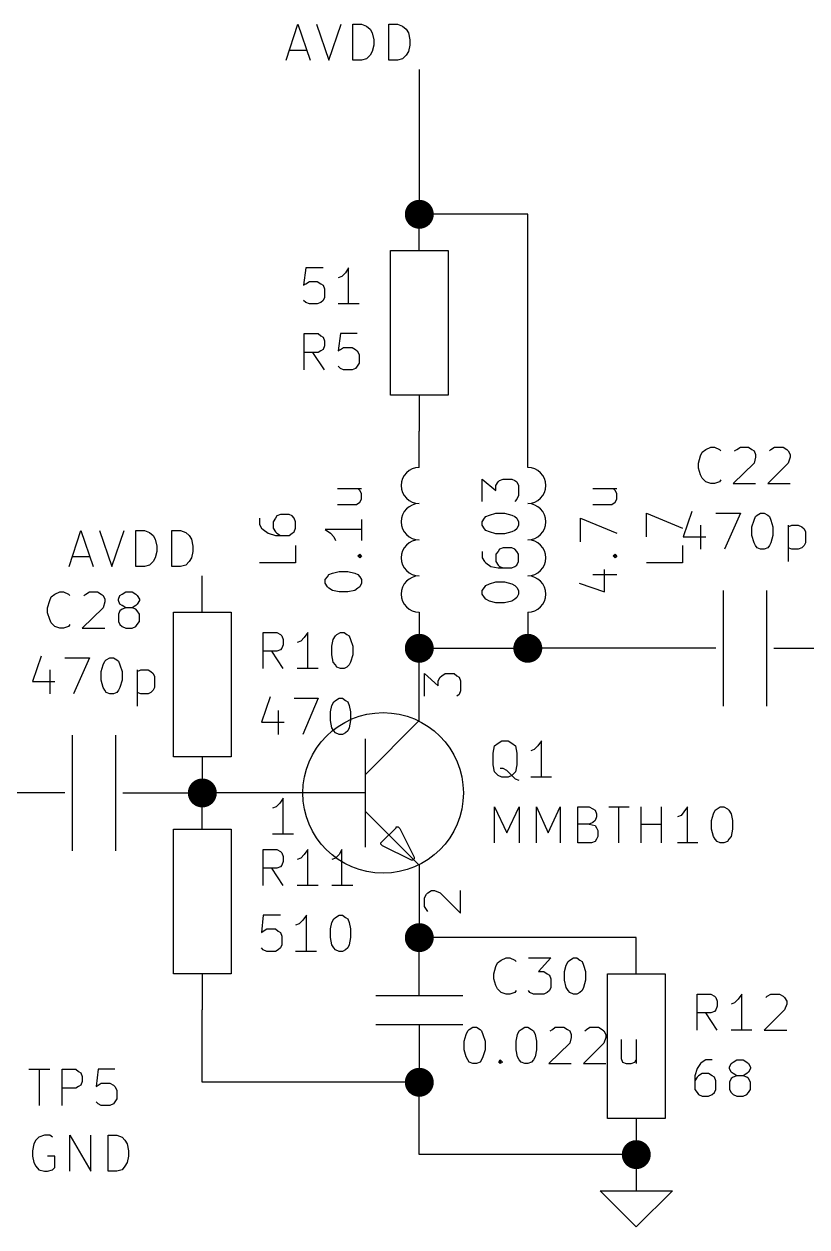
# Model space of a CAD drawing. Extents: x -2.2 to 11.3, y -7.9 to -0.4.
# Drawn here: x 1.754 to 2.836, y -3.4 to -1.737 of the extents above; entities that cross this region are included whole.
import ezdxf

# ---------------------------------------------------------------- set-up
doc = ezdxf.new("R2010")
doc.units = 0
doc.header["$MEASUREMENT"] = 0
for name, color, linetype in [('BLACK', 7, 'CONTINUOUS'), ('BLUE3', 171, 'CONTINUOUS'), ('CYAN2', 4, 'CONTINUOUS'), ('GREEN2', 3, 'CONTINUOUS'), ('RED2', 1, 'CONTINUOUS')]:
    doc.layers.add(name, color=color, linetype=linetype)

msp = doc.modelspace()

# ---------------------------------------------------------------- linework, layer by layer
at = {"layer": 'BLACK', "linetype": 'CONTINUOUS'}
for p, q in [((2.116, -1.787), (2.132, -1.737)), ((2.132, -1.737), (2.149, -1.787)), ((2.158, -1.737), (2.175, -1.787)), ((2.175, -1.787), (2.192, -1.737)), ((2.208, -1.787), (2.208, -1.737)), ((2.208, -1.737), (2.22, -1.737)), ((2.22, -1.737), (2.227, -1.74)), ((2.227, -1.74), (2.232, -1.744)), ((2.232, -1.744), (2.235, -1.749)), ((2.258, -1.787), (2.258, -1.737)), ((2.258, -1.737), (2.27, -1.737)), ((2.27, -1.737), (2.277, -1.74)), ((2.277, -1.74), (2.282, -1.744)), ((2.282, -1.744), (2.285, -1.749)), ((2.235, -1.749), (2.237, -1.759)), ((2.237, -1.759), (2.237, -1.766)), ((2.285, -1.749), (2.287, -1.759)), ((2.287, -1.759), (2.287, -1.766)), ((2.12, -1.773), (2.144, -1.773)), ((2.235, -1.775), (2.232, -1.78)), ((2.237, -1.766), (2.235, -1.775)), ((2.285, -1.775), (2.282, -1.78)), ((2.287, -1.766), (2.285, -1.775)), ((2.22, -1.787), (2.208, -1.787)), ((2.227, -1.785), (2.22, -1.787)), ((2.232, -1.78), (2.227, -1.785)), ((2.27, -1.787), (2.258, -1.787)), ((2.277, -1.785), (2.27, -1.787)), ((2.282, -1.78), (2.277, -1.785)), ((1.816, -2.487), (1.832, -2.437)), ((1.832, -2.437), (1.849, -2.487)), ((1.858, -2.437), (1.875, -2.487)), ((1.875, -2.487), (1.892, -2.437)), ((1.908, -2.487), (1.908, -2.437)), ((1.908, -2.437), (1.92, -2.437)), ((1.92, -2.437), (1.927, -2.44)), ((1.927, -2.44), (1.932, -2.444)), ((1.932, -2.444), (1.935, -2.449)), ((1.958, -2.487), (1.958, -2.437)), ((1.958, -2.437), (1.97, -2.437)), ((1.97, -2.437), (1.977, -2.44)), ((1.977, -2.44), (1.982, -2.444)), ((1.982, -2.444), (1.985, -2.449)), ((1.935, -2.449), (1.937, -2.459)), ((1.937, -2.459), (1.937, -2.466)), ((1.985, -2.449), (1.987, -2.459)), ((1.987, -2.459), (1.987, -2.466)), ((1.82, -2.473), (1.844, -2.473)), ((1.935, -2.475), (1.932, -2.48)), ((1.937, -2.466), (1.935, -2.475)), ((1.985, -2.475), (1.982, -2.48)), ((1.987, -2.466), (1.985, -2.475)), ((1.92, -2.487), (1.908, -2.487)), ((1.927, -2.485), (1.92, -2.487)), ((1.932, -2.48), (1.927, -2.485)), ((1.97, -2.487), (1.958, -2.487)), ((1.977, -2.485), (1.97, -2.487)), ((1.982, -2.48), (1.977, -2.485))]:
    msp.add_line(p, q, dxfattribs=at)
at = {"layer": 'BLUE3', "linetype": 'CONTINUOUS'}
for p, q in [((2.387, -2.397), (2.387, -2.366)), ((2.387, -2.366), (2.406, -2.382)), ((2.406, -2.375), (2.409, -2.37)), ((2.406, -2.382), (2.406, -2.375)), ((2.409, -2.37), (2.411, -2.368)), ((2.411, -2.368), (2.416, -2.366)), ((2.416, -2.366), (2.428, -2.366)), ((2.428, -2.366), (2.432, -2.368)), ((2.432, -2.368), (2.435, -2.37)), ((2.435, -2.37), (2.437, -2.375)), ((2.437, -2.375), (2.437, -2.389)), ((2.435, -2.394), (2.432, -2.397)), ((2.437, -2.389), (2.435, -2.394)), ((2.387, -2.425), (2.39, -2.42)), ((2.387, -2.43), (2.387, -2.425)), ((2.39, -2.42), (2.392, -2.418)), ((2.392, -2.418), (2.397, -2.416)), ((2.397, -2.416), (2.406, -2.413)), ((2.406, -2.413), (2.418, -2.413)), ((2.418, -2.413), (2.428, -2.416)), ((2.428, -2.416), (2.432, -2.418)), ((2.432, -2.418), (2.435, -2.42)), ((2.435, -2.42), (2.437, -2.425)), ((2.437, -2.425), (2.437, -2.43)), ((2.39, -2.435), (2.387, -2.43)), ((2.392, -2.437), (2.39, -2.435)), ((2.397, -2.439), (2.392, -2.437)), ((2.406, -2.442), (2.397, -2.439)), ((2.418, -2.442), (2.406, -2.442)), ((2.428, -2.439), (2.418, -2.442)), ((2.432, -2.437), (2.428, -2.439)), ((2.435, -2.435), (2.432, -2.437)), ((2.437, -2.43), (2.435, -2.435)), ((2.416, -2.461), (2.411, -2.463)), ((2.428, -2.461), (2.416, -2.461)), ((2.432, -2.463), (2.428, -2.461)), ((2.387, -2.466), (2.387, -2.475)), ((2.387, -2.475), (2.39, -2.48)), ((2.409, -2.466), (2.406, -2.47)), ((2.406, -2.47), (2.406, -2.48)), ((2.411, -2.463), (2.409, -2.466)), ((2.435, -2.466), (2.432, -2.463)), ((2.437, -2.47), (2.435, -2.466)), ((2.437, -2.48), (2.437, -2.47)), ((2.39, -2.48), (2.392, -2.482)), ((2.392, -2.482), (2.399, -2.487)), ((2.399, -2.487), (2.409, -2.489)), ((2.406, -2.48), (2.409, -2.485)), ((2.409, -2.485), (2.411, -2.487)), ((2.409, -2.489), (2.428, -2.489)), ((2.411, -2.487), (2.416, -2.489)), ((2.428, -2.489), (2.432, -2.487)), ((2.432, -2.487), (2.435, -2.485)), ((2.435, -2.485), (2.437, -2.48)), ((2.392, -2.513), (2.397, -2.511)), ((2.397, -2.511), (2.406, -2.508)), ((2.406, -2.508), (2.418, -2.508)), ((2.418, -2.508), (2.428, -2.511)), ((2.428, -2.511), (2.432, -2.513)), ((2.387, -2.52), (2.39, -2.516)), ((2.387, -2.525), (2.387, -2.52)), ((2.39, -2.53), (2.387, -2.525)), ((2.39, -2.516), (2.392, -2.513)), ((2.432, -2.513), (2.435, -2.516)), ((2.435, -2.516), (2.437, -2.52)), ((2.437, -2.525), (2.435, -2.53)), ((2.437, -2.52), (2.437, -2.525)), ((2.392, -2.532), (2.39, -2.53)), ((2.397, -2.535), (2.392, -2.532)), ((2.406, -2.537), (2.397, -2.535)), ((2.418, -2.537), (2.406, -2.537)), ((2.428, -2.535), (2.418, -2.537)), ((2.432, -2.532), (2.428, -2.535)), ((2.435, -2.53), (2.432, -2.532))]:
    msp.add_line(p, q, dxfattribs=at)
at = {"layer": 'CYAN2', "linetype": 'CONTINUOUS'}
for p, q in [((2.143, -2.074), (2.14, -2.098)), ((2.167, -2.074), (2.143, -2.074)), ((2.202, -2.074), (2.198, -2.081)), ((2.202, -2.124), (2.202, -2.074)), ((2.143, -2.096), (2.148, -2.093)), ((2.148, -2.093), (2.159, -2.093)), ((2.159, -2.093), (2.164, -2.096)), ((2.193, -2.086), (2.188, -2.088)), ((2.198, -2.081), (2.193, -2.086)), ((2.14, -2.098), (2.143, -2.096)), ((2.164, -2.096), (2.167, -2.098)), ((2.167, -2.098), (2.169, -2.103)), ((2.169, -2.103), (2.169, -2.115)), ((2.143, -2.122), (2.14, -2.119)), ((2.148, -2.124), (2.143, -2.122)), ((2.159, -2.124), (2.148, -2.124)), ((2.164, -2.122), (2.159, -2.124)), ((2.167, -2.119), (2.164, -2.122)), ((2.169, -2.115), (2.167, -2.119)), ((2.217, -2.124), (2.188, -2.124)), ((2.141, -2.215), (2.141, -2.165)), ((2.141, -2.165), (2.16, -2.165)), ((2.16, -2.165), (2.164, -2.168)), ((2.164, -2.168), (2.167, -2.17)), ((2.167, -2.17), (2.169, -2.175)), ((2.169, -2.175), (2.169, -2.182)), ((2.191, -2.165), (2.188, -2.189)), ((2.214, -2.165), (2.191, -2.165)), ((2.16, -2.191), (2.141, -2.191)), ((2.169, -2.215), (2.153, -2.191)), ((2.164, -2.189), (2.16, -2.191)), ((2.167, -2.187), (2.164, -2.189)), ((2.169, -2.182), (2.167, -2.187)), ((2.188, -2.189), (2.191, -2.187)), ((2.191, -2.187), (2.195, -2.184)), ((2.195, -2.184), (2.207, -2.184)), ((2.207, -2.184), (2.212, -2.187)), ((2.212, -2.187), (2.214, -2.189)), ((2.214, -2.189), (2.217, -2.194)), ((2.217, -2.194), (2.217, -2.206)), ((2.191, -2.213), (2.188, -2.21)), ((2.214, -2.21), (2.212, -2.213)), ((2.217, -2.206), (2.214, -2.21)), ((2.195, -2.215), (2.191, -2.213)), ((2.207, -2.215), (2.195, -2.215)), ((2.212, -2.213), (2.207, -2.215)), ((2.691, -2.329), (2.696, -2.325)), ((2.696, -2.325), (2.703, -2.322)), ((2.703, -2.322), (2.708, -2.322)), ((2.708, -2.322), (2.715, -2.325)), ((2.715, -2.325), (2.717, -2.327)), ((2.736, -2.327), (2.739, -2.325)), ((2.739, -2.325), (2.744, -2.322)), ((2.744, -2.322), (2.755, -2.322)), ((2.755, -2.322), (2.76, -2.325)), ((2.76, -2.325), (2.763, -2.327)), ((2.763, -2.327), (2.765, -2.332)), ((2.784, -2.327), (2.786, -2.325)), ((2.786, -2.325), (2.791, -2.322)), ((2.791, -2.322), (2.803, -2.322)), ((2.803, -2.322), (2.808, -2.325)), ((2.808, -2.325), (2.81, -2.327)), ((2.81, -2.327), (2.813, -2.332)), ((2.686, -2.344), (2.689, -2.334)), ((2.686, -2.351), (2.686, -2.344)), ((2.689, -2.334), (2.691, -2.329)), ((2.763, -2.344), (2.734, -2.372)), ((2.765, -2.336), (2.763, -2.344)), ((2.765, -2.332), (2.765, -2.336)), ((2.81, -2.344), (2.782, -2.372)), ((2.813, -2.336), (2.81, -2.344)), ((2.813, -2.332), (2.813, -2.336)), ((2.689, -2.36), (2.686, -2.351)), ((2.691, -2.365), (2.689, -2.36)), ((2.696, -2.37), (2.691, -2.365)), ((2.703, -2.372), (2.696, -2.37)), ((2.708, -2.372), (2.703, -2.372)), ((2.715, -2.37), (2.708, -2.372)), ((2.717, -2.367), (2.715, -2.37)), ((2.734, -2.372), (2.765, -2.372)), ((2.782, -2.372), (2.813, -2.372)), ((2.187, -2.379), (2.22, -2.379)), ((2.218, -2.382), (2.215, -2.379)), ((2.22, -2.386), (2.218, -2.382)), ((2.218, -2.398), (2.22, -2.394)), ((2.22, -2.394), (2.22, -2.386)), ((2.54, -2.379), (2.573, -2.379)), ((2.571, -2.382), (2.568, -2.379)), ((2.573, -2.386), (2.571, -2.382)), ((2.571, -2.398), (2.573, -2.394)), ((2.573, -2.394), (2.573, -2.386)), ((2.187, -2.401), (2.213, -2.401)), ((2.213, -2.401), (2.218, -2.398)), ((2.54, -2.401), (2.566, -2.401)), ((2.566, -2.401), (2.571, -2.398)), ((2.677, -2.411), (2.665, -2.446)), ((2.079, -2.42), (2.079, -2.429)), ((2.101, -2.42), (2.098, -2.425)), ((2.098, -2.425), (2.098, -2.434)), ((2.103, -2.417), (2.101, -2.42)), ((2.108, -2.415), (2.103, -2.417)), ((2.12, -2.415), (2.108, -2.415)), ((2.124, -2.417), (2.12, -2.415)), ((2.127, -2.42), (2.124, -2.417)), ((2.129, -2.425), (2.127, -2.42)), ((2.129, -2.434), (2.129, -2.425)), ((2.22, -2.422), (2.22, -2.451)), ((2.523, -2.453), (2.523, -2.42)), ((2.523, -2.42), (2.573, -2.441)), ((2.614, -2.446), (2.614, -2.413)), ((2.614, -2.413), (2.664, -2.434)), ((2.71, -2.413), (2.744, -2.413)), ((2.744, -2.413), (2.722, -2.463)), ((2.76, -2.432), (2.763, -2.423)), ((2.763, -2.423), (2.765, -2.418)), ((2.765, -2.418), (2.767, -2.416)), ((2.767, -2.416), (2.772, -2.413)), ((2.772, -2.413), (2.777, -2.413)), ((2.777, -2.413), (2.782, -2.416)), ((2.782, -2.416), (2.784, -2.418)), ((2.784, -2.418), (2.786, -2.423)), ((2.786, -2.423), (2.789, -2.432)), ((2.079, -2.429), (2.082, -2.434)), ((2.082, -2.434), (2.084, -2.436)), ((2.084, -2.436), (2.091, -2.441)), ((2.091, -2.441), (2.101, -2.444)), ((2.098, -2.434), (2.101, -2.439)), ((2.101, -2.439), (2.103, -2.441)), ((2.101, -2.444), (2.12, -2.444)), ((2.103, -2.441), (2.108, -2.444)), ((2.12, -2.444), (2.124, -2.441)), ((2.124, -2.441), (2.127, -2.439)), ((2.127, -2.439), (2.129, -2.434)), ((2.22, -2.436), (2.17, -2.436)), ((2.17, -2.436), (2.177, -2.441)), ((2.177, -2.441), (2.182, -2.446)), ((2.689, -2.43), (2.689, -2.463)), ((2.76, -2.444), (2.76, -2.432)), ((2.763, -2.454), (2.76, -2.444)), ((2.789, -2.444), (2.786, -2.454)), ((2.789, -2.432), (2.789, -2.444)), ((2.81, -2.43), (2.81, -2.48)), ((2.81, -2.432), (2.815, -2.43)), ((2.815, -2.43), (2.824, -2.43)), ((2.824, -2.43), (2.829, -2.432)), ((2.829, -2.432), (2.832, -2.435)), ((2.832, -2.435), (2.834, -2.439)), ((2.834, -2.439), (2.834, -2.454)), ((2.129, -2.458), (2.129, -2.482)), ((2.182, -2.446), (2.184, -2.451)), ((2.664, -2.458), (2.664, -2.482)), ((2.665, -2.446), (2.696, -2.446)), ((2.765, -2.458), (2.763, -2.454)), ((2.767, -2.461), (2.765, -2.458)), ((2.772, -2.463), (2.767, -2.461)), ((2.782, -2.461), (2.777, -2.463)), ((2.784, -2.458), (2.782, -2.461)), ((2.786, -2.454), (2.784, -2.458)), ((2.815, -2.463), (2.81, -2.461)), ((2.829, -2.461), (2.824, -2.463)), ((2.832, -2.458), (2.829, -2.461)), ((2.834, -2.454), (2.832, -2.458)), ((2.215, -2.472), (2.218, -2.47)), ((2.218, -2.475), (2.215, -2.472)), ((2.215, -2.472), (2.22, -2.472)), ((2.218, -2.47), (2.22, -2.472)), ((2.22, -2.472), (2.218, -2.475)), ((2.568, -2.472), (2.571, -2.47)), ((2.571, -2.475), (2.568, -2.472)), ((2.568, -2.472), (2.573, -2.472)), ((2.571, -2.47), (2.573, -2.472)), ((2.573, -2.472), (2.571, -2.475)), ((2.777, -2.463), (2.772, -2.463)), ((2.824, -2.463), (2.815, -2.463)), ((2.129, -2.482), (2.079, -2.482)), ((2.18, -2.496), (2.189, -2.494)), ((2.189, -2.494), (2.201, -2.494)), ((2.201, -2.494), (2.211, -2.496)), ((2.556, -2.522), (2.556, -2.491)), ((2.664, -2.482), (2.614, -2.482)), ((2.17, -2.505), (2.173, -2.501)), ((2.17, -2.51), (2.17, -2.505)), ((2.173, -2.515), (2.17, -2.51)), ((2.173, -2.501), (2.175, -2.498)), ((2.175, -2.498), (2.18, -2.496)), ((2.211, -2.496), (2.215, -2.498)), ((2.215, -2.498), (2.218, -2.501)), ((2.218, -2.501), (2.22, -2.505)), ((2.22, -2.51), (2.218, -2.515)), ((2.22, -2.505), (2.22, -2.51)), ((2.521, -2.51), (2.556, -2.522)), ((2.54, -2.498), (2.573, -2.498)), ((1.791, -2.529), (1.796, -2.525)), ((1.796, -2.525), (1.803, -2.522)), ((1.803, -2.522), (1.808, -2.522)), ((1.808, -2.522), (1.815, -2.525)), ((1.815, -2.525), (1.817, -2.527)), ((1.836, -2.527), (1.839, -2.525)), ((1.839, -2.525), (1.844, -2.522)), ((1.844, -2.522), (1.855, -2.522)), ((1.855, -2.522), (1.86, -2.525)), ((1.86, -2.525), (1.863, -2.527)), ((1.863, -2.527), (1.865, -2.532)), ((1.884, -2.532), (1.886, -2.527)), ((1.886, -2.527), (1.889, -2.525)), ((1.889, -2.525), (1.894, -2.522)), ((1.894, -2.522), (1.903, -2.522)), ((1.903, -2.522), (1.908, -2.525)), ((1.908, -2.525), (1.91, -2.527)), ((1.91, -2.527), (1.913, -2.532)), ((2.175, -2.517), (2.173, -2.515)), ((2.18, -2.52), (2.175, -2.517)), ((2.189, -2.522), (2.18, -2.52)), ((2.201, -2.522), (2.189, -2.522)), ((2.211, -2.52), (2.201, -2.522)), ((2.215, -2.517), (2.211, -2.52)), ((2.218, -2.515), (2.215, -2.517)), ((1.786, -2.544), (1.789, -2.534)), ((1.786, -2.551), (1.786, -2.544)), ((1.789, -2.534), (1.791, -2.529)), ((1.863, -2.544), (1.834, -2.572)), ((1.865, -2.536), (1.863, -2.544)), ((1.865, -2.532), (1.865, -2.536)), ((1.884, -2.534), (1.884, -2.532)), ((1.886, -2.539), (1.884, -2.534)), ((1.889, -2.541), (1.886, -2.539)), ((1.894, -2.544), (1.889, -2.541)), ((1.894, -2.544), (1.889, -2.546)), ((1.903, -2.544), (1.894, -2.544)), ((1.908, -2.541), (1.903, -2.544)), ((1.908, -2.546), (1.903, -2.544)), ((1.91, -2.539), (1.908, -2.541)), ((1.913, -2.534), (1.91, -2.539)), ((1.913, -2.532), (1.913, -2.534)), ((1.789, -2.56), (1.786, -2.551)), ((1.791, -2.565), (1.789, -2.56)), ((1.886, -2.548), (1.884, -2.553)), ((1.884, -2.553), (1.884, -2.563)), ((1.889, -2.546), (1.886, -2.548)), ((1.91, -2.548), (1.908, -2.546)), ((1.913, -2.553), (1.91, -2.548)), ((1.913, -2.563), (1.913, -2.553)), ((1.796, -2.57), (1.791, -2.565)), ((1.803, -2.572), (1.796, -2.57)), ((1.808, -2.572), (1.803, -2.572)), ((1.815, -2.57), (1.808, -2.572)), ((1.817, -2.567), (1.815, -2.57)), ((1.834, -2.572), (1.865, -2.572)), ((1.884, -2.563), (1.886, -2.567)), ((1.886, -2.567), (1.889, -2.57)), ((1.889, -2.57), (1.894, -2.572)), ((1.894, -2.572), (1.903, -2.572)), ((1.903, -2.572), (1.908, -2.57)), ((1.908, -2.57), (1.91, -2.567)), ((1.91, -2.567), (1.913, -2.563)), ((2.084, -2.628), (2.084, -2.578)), ((2.084, -2.578), (2.103, -2.578)), ((2.103, -2.578), (2.108, -2.581)), ((2.108, -2.581), (2.11, -2.583)), ((2.11, -2.583), (2.112, -2.588)), ((2.112, -2.588), (2.112, -2.595)), ((2.136, -2.59), (2.131, -2.592)), ((2.141, -2.585), (2.136, -2.59)), ((2.146, -2.578), (2.141, -2.585)), ((2.146, -2.628), (2.146, -2.578)), ((2.179, -2.597), (2.181, -2.588)), ((2.181, -2.588), (2.184, -2.583)), ((2.184, -2.583), (2.186, -2.581)), ((2.186, -2.581), (2.191, -2.578)), ((2.191, -2.578), (2.196, -2.578)), ((2.196, -2.578), (2.2, -2.581)), ((2.2, -2.581), (2.203, -2.583)), ((2.203, -2.583), (2.205, -2.588)), ((2.205, -2.588), (2.208, -2.597)), ((2.103, -2.604), (2.084, -2.604)), ((2.112, -2.628), (2.096, -2.604)), ((2.108, -2.602), (2.103, -2.604)), ((2.11, -2.6), (2.108, -2.602)), ((2.112, -2.595), (2.11, -2.6)), ((2.179, -2.609), (2.179, -2.597)), ((2.181, -2.619), (2.179, -2.609)), ((2.208, -2.609), (2.205, -2.619)), ((2.208, -2.597), (2.208, -2.609)), ((1.777, -2.611), (1.765, -2.646)), ((1.81, -2.613), (1.844, -2.613)), ((1.844, -2.613), (1.822, -2.663)), ((1.86, -2.632), (1.863, -2.623)), ((1.863, -2.623), (1.865, -2.618)), ((1.865, -2.618), (1.867, -2.616)), ((1.867, -2.616), (1.872, -2.613)), ((1.872, -2.613), (1.877, -2.613)), ((1.877, -2.613), (1.882, -2.616)), ((1.882, -2.616), (1.884, -2.618)), ((1.884, -2.618), (1.886, -2.623)), ((1.886, -2.623), (1.889, -2.632)), ((2.184, -2.623), (2.181, -2.619)), ((2.186, -2.626), (2.184, -2.623)), ((2.191, -2.628), (2.186, -2.626)), ((2.2, -2.626), (2.196, -2.628)), ((2.203, -2.623), (2.2, -2.626)), ((2.205, -2.619), (2.203, -2.623)), ((1.789, -2.63), (1.789, -2.663)), ((1.86, -2.644), (1.86, -2.632)), ((1.863, -2.654), (1.86, -2.644)), ((1.889, -2.644), (1.886, -2.654)), ((1.889, -2.632), (1.889, -2.644)), ((1.91, -2.63), (1.91, -2.68)), ((1.91, -2.632), (1.915, -2.63)), ((1.915, -2.63), (1.925, -2.63)), ((1.925, -2.63), (1.929, -2.632)), ((1.929, -2.632), (1.932, -2.635)), ((1.932, -2.635), (1.934, -2.639)), ((1.934, -2.639), (1.934, -2.654)), ((2.16, -2.628), (2.131, -2.628)), ((2.196, -2.628), (2.191, -2.628)), ((1.765, -2.646), (1.796, -2.646)), ((1.865, -2.658), (1.863, -2.654)), ((1.867, -2.661), (1.865, -2.658)), ((1.884, -2.658), (1.882, -2.661)), ((1.886, -2.654), (1.884, -2.658)), ((1.932, -2.658), (1.929, -2.661)), ((1.934, -2.654), (1.932, -2.658)), ((1.872, -2.663), (1.867, -2.661)), ((1.877, -2.663), (1.872, -2.663)), ((1.882, -2.661), (1.877, -2.663)), ((1.915, -2.663), (1.91, -2.661)), ((1.925, -2.663), (1.915, -2.663)), ((1.929, -2.661), (1.925, -2.663)), ((2.094, -2.667), (2.082, -2.702)), ((2.127, -2.669), (2.16, -2.669)), ((2.16, -2.669), (2.139, -2.719)), ((2.179, -2.679), (2.182, -2.674)), ((2.182, -2.674), (2.184, -2.672)), ((2.184, -2.672), (2.189, -2.669)), ((2.189, -2.669), (2.194, -2.669)), ((2.194, -2.669), (2.198, -2.672)), ((2.198, -2.672), (2.201, -2.674)), ((2.201, -2.674), (2.203, -2.679)), ((2.105, -2.686), (2.105, -2.719)), ((2.177, -2.688), (2.179, -2.679)), ((2.177, -2.7), (2.177, -2.688)), ((2.203, -2.679), (2.205, -2.688)), ((2.205, -2.688), (2.205, -2.7)), ((2.082, -2.702), (2.113, -2.702)), ((2.179, -2.71), (2.177, -2.7)), ((2.182, -2.714), (2.179, -2.71)), ((2.203, -2.71), (2.201, -2.714)), ((2.205, -2.7), (2.203, -2.71)), ((2.184, -2.717), (2.182, -2.714)), ((2.189, -2.719), (2.184, -2.717)), ((2.194, -2.719), (2.189, -2.719)), ((2.198, -2.717), (2.194, -2.719)), ((2.201, -2.714), (2.198, -2.717)), ((2.402, -2.745), (2.404, -2.735)), ((2.404, -2.735), (2.409, -2.731)), ((2.409, -2.731), (2.414, -2.728)), ((2.414, -2.728), (2.423, -2.728)), ((2.423, -2.728), (2.428, -2.731)), ((2.428, -2.731), (2.433, -2.735)), ((2.433, -2.735), (2.435, -2.745)), ((2.459, -2.74), (2.454, -2.742)), ((2.464, -2.735), (2.459, -2.74)), ((2.469, -2.728), (2.464, -2.735)), ((2.469, -2.778), (2.469, -2.728)), ((2.402, -2.761), (2.402, -2.745)), ((2.435, -2.745), (2.435, -2.761)), ((2.404, -2.771), (2.402, -2.761)), ((2.409, -2.776), (2.404, -2.771)), ((2.414, -2.778), (2.409, -2.776)), ((2.416, -2.766), (2.412, -2.766)), ((2.421, -2.769), (2.416, -2.766)), ((2.428, -2.776), (2.421, -2.769)), ((2.428, -2.776), (2.423, -2.778)), ((2.433, -2.771), (2.428, -2.776)), ((2.433, -2.781), (2.428, -2.776)), ((2.435, -2.761), (2.433, -2.771)), ((2.423, -2.778), (2.414, -2.778)), ((2.438, -2.783), (2.433, -2.781)), ((2.483, -2.778), (2.454, -2.778)), ((2.404, -2.869), (2.404, -2.819)), ((2.404, -2.819), (2.421, -2.855)), ((2.421, -2.855), (2.438, -2.819)), ((2.438, -2.819), (2.438, -2.869)), ((2.462, -2.869), (2.462, -2.819)), ((2.462, -2.819), (2.478, -2.855)), ((2.478, -2.855), (2.495, -2.819)), ((2.495, -2.819), (2.495, -2.869)), ((2.519, -2.869), (2.519, -2.819)), ((2.519, -2.819), (2.535, -2.819)), ((2.535, -2.819), (2.54, -2.822)), ((2.54, -2.822), (2.543, -2.824)), ((2.543, -2.824), (2.545, -2.829)), ((2.562, -2.819), (2.59, -2.819)), ((2.576, -2.869), (2.576, -2.819)), ((2.607, -2.869), (2.607, -2.819)), ((2.635, -2.869), (2.635, -2.819)), ((2.666, -2.826), (2.662, -2.831)), ((2.671, -2.819), (2.666, -2.826)), ((2.671, -2.869), (2.671, -2.819)), ((2.707, -2.829), (2.709, -2.824)), ((2.709, -2.824), (2.712, -2.822)), ((2.712, -2.822), (2.716, -2.819)), ((2.716, -2.819), (2.721, -2.819)), ((2.721, -2.819), (2.726, -2.822)), ((2.726, -2.822), (2.728, -2.824)), ((2.728, -2.824), (2.731, -2.829)), ((2.535, -2.843), (2.519, -2.843)), ((2.54, -2.841), (2.535, -2.843)), ((2.535, -2.843), (2.543, -2.845)), ((2.543, -2.838), (2.54, -2.841)), ((2.545, -2.833), (2.543, -2.838)), ((2.545, -2.829), (2.545, -2.833)), ((2.607, -2.843), (2.635, -2.843)), ((2.662, -2.831), (2.657, -2.833)), ((2.704, -2.838), (2.707, -2.829)), ((2.704, -2.85), (2.704, -2.838)), ((2.731, -2.829), (2.733, -2.838)), ((2.733, -2.838), (2.733, -2.85)), ((2.543, -2.845), (2.545, -2.848)), ((2.545, -2.848), (2.547, -2.852)), ((2.547, -2.86), (2.545, -2.864)), ((2.547, -2.852), (2.547, -2.86)), ((2.707, -2.86), (2.704, -2.85)), ((2.709, -2.864), (2.707, -2.86)), ((2.731, -2.86), (2.728, -2.864)), ((2.733, -2.85), (2.731, -2.86)), ((2.538, -2.869), (2.519, -2.869)), ((2.543, -2.867), (2.538, -2.869)), ((2.545, -2.864), (2.543, -2.867)), ((2.685, -2.869), (2.657, -2.869)), ((2.712, -2.867), (2.709, -2.864)), ((2.716, -2.869), (2.712, -2.867)), ((2.721, -2.869), (2.716, -2.869)), ((2.726, -2.867), (2.721, -2.869)), ((2.728, -2.864), (2.726, -2.867)), ((2.084, -2.928), (2.084, -2.878)), ((2.084, -2.878), (2.103, -2.878)), ((2.103, -2.878), (2.108, -2.881)), ((2.108, -2.881), (2.11, -2.883)), ((2.11, -2.883), (2.112, -2.888)), ((2.112, -2.888), (2.112, -2.895)), ((2.136, -2.89), (2.131, -2.892)), ((2.141, -2.885), (2.136, -2.89)), ((2.146, -2.878), (2.141, -2.885)), ((2.146, -2.928), (2.146, -2.878)), ((2.184, -2.89), (2.179, -2.892)), ((2.189, -2.885), (2.184, -2.89)), ((2.193, -2.878), (2.189, -2.885)), ((2.193, -2.928), (2.193, -2.878)), ((2.103, -2.904), (2.084, -2.904)), ((2.112, -2.928), (2.096, -2.904)), ((2.108, -2.902), (2.103, -2.904)), ((2.11, -2.9), (2.108, -2.902)), ((2.112, -2.895), (2.11, -2.9)), ((2.16, -2.928), (2.131, -2.928)), ((2.208, -2.928), (2.179, -2.928)), ((2.084, -2.969), (2.082, -2.993)), ((2.108, -2.969), (2.084, -2.969)), ((2.139, -2.976), (2.134, -2.981)), ((2.144, -2.969), (2.139, -2.976)), ((2.144, -3.019), (2.144, -2.969)), ((2.179, -2.979), (2.182, -2.974)), ((2.182, -2.974), (2.184, -2.972)), ((2.184, -2.972), (2.189, -2.969)), ((2.189, -2.969), (2.194, -2.969)), ((2.194, -2.969), (2.198, -2.972)), ((2.198, -2.972), (2.201, -2.974)), ((2.201, -2.974), (2.203, -2.979)), ((2.082, -2.993), (2.084, -2.991)), ((2.084, -2.991), (2.089, -2.988)), ((2.089, -2.988), (2.101, -2.988)), ((2.101, -2.988), (2.105, -2.991)), ((2.105, -2.991), (2.108, -2.993)), ((2.108, -2.993), (2.11, -2.998)), ((2.134, -2.981), (2.129, -2.983)), ((2.177, -2.988), (2.179, -2.979)), ((2.177, -3), (2.177, -2.988)), ((2.203, -2.979), (2.205, -2.988)), ((2.205, -2.988), (2.205, -3)), ((2.11, -3.01), (2.108, -3.014)), ((2.11, -2.998), (2.11, -3.01)), ((2.179, -3.01), (2.177, -3)), ((2.182, -3.014), (2.179, -3.01)), ((2.203, -3.01), (2.201, -3.014)), ((2.205, -3), (2.203, -3.01)), ((2.084, -3.017), (2.082, -3.014)), ((2.089, -3.019), (2.084, -3.017)), ((2.101, -3.019), (2.089, -3.019)), ((2.105, -3.017), (2.101, -3.019)), ((2.108, -3.014), (2.105, -3.017)), ((2.158, -3.019), (2.129, -3.019)), ((2.184, -3.017), (2.182, -3.014)), ((2.189, -3.019), (2.184, -3.017)), ((2.194, -3.019), (2.189, -3.019)), ((2.198, -3.017), (2.194, -3.019)), ((2.201, -3.014), (2.198, -3.017)), ((2.403, -3.05), (2.406, -3.04)), ((2.406, -3.04), (2.408, -3.035)), ((2.408, -3.035), (2.413, -3.031)), ((2.413, -3.031), (2.42, -3.028)), ((2.42, -3.028), (2.425, -3.028)), ((2.425, -3.028), (2.432, -3.031)), ((2.432, -3.031), (2.434, -3.033)), ((2.451, -3.028), (2.482, -3.028)), ((2.482, -3.028), (2.465, -3.047)), ((2.501, -3.047), (2.503, -3.038)), ((2.503, -3.038), (2.506, -3.033)), ((2.506, -3.033), (2.508, -3.031)), ((2.508, -3.031), (2.513, -3.028)), ((2.513, -3.028), (2.518, -3.028)), ((2.518, -3.028), (2.522, -3.031)), ((2.522, -3.031), (2.525, -3.033)), ((2.525, -3.033), (2.527, -3.038)), ((2.527, -3.038), (2.53, -3.047)), ((2.403, -3.057), (2.403, -3.05)), ((2.406, -3.066), (2.403, -3.057)), ((2.465, -3.047), (2.472, -3.047)), ((2.472, -3.047), (2.477, -3.05)), ((2.477, -3.05), (2.48, -3.052)), ((2.48, -3.052), (2.482, -3.057)), ((2.482, -3.057), (2.482, -3.069)), ((2.501, -3.059), (2.501, -3.047)), ((2.503, -3.069), (2.501, -3.059)), ((2.53, -3.059), (2.527, -3.069)), ((2.53, -3.047), (2.53, -3.059)), ((2.408, -3.071), (2.406, -3.066)), ((2.413, -3.076), (2.408, -3.071)), ((2.42, -3.078), (2.413, -3.076)), ((2.432, -3.076), (2.425, -3.078)), ((2.434, -3.073), (2.432, -3.076)), ((2.453, -3.076), (2.451, -3.073)), ((2.458, -3.078), (2.453, -3.076)), ((2.477, -3.076), (2.472, -3.078)), ((2.48, -3.073), (2.477, -3.076)), ((2.482, -3.069), (2.48, -3.073)), ((2.506, -3.073), (2.503, -3.069)), ((2.508, -3.076), (2.506, -3.073)), ((2.513, -3.078), (2.508, -3.076)), ((2.522, -3.076), (2.518, -3.078)), ((2.525, -3.073), (2.522, -3.076)), ((2.527, -3.069), (2.525, -3.073)), ((2.425, -3.078), (2.42, -3.078)), ((2.472, -3.078), (2.458, -3.078)), ((2.518, -3.078), (2.513, -3.078)), ((2.684, -3.128), (2.684, -3.078)), ((2.684, -3.078), (2.703, -3.078)), ((2.703, -3.078), (2.708, -3.081)), ((2.708, -3.081), (2.71, -3.083)), ((2.71, -3.083), (2.712, -3.088)), ((2.712, -3.088), (2.712, -3.095)), ((2.736, -3.09), (2.731, -3.092)), ((2.741, -3.085), (2.736, -3.09)), ((2.746, -3.078), (2.741, -3.085)), ((2.746, -3.128), (2.746, -3.078)), ((2.779, -3.083), (2.781, -3.081)), ((2.781, -3.081), (2.786, -3.078)), ((2.786, -3.078), (2.798, -3.078)), ((2.798, -3.078), (2.803, -3.081)), ((2.803, -3.081), (2.805, -3.083)), ((2.805, -3.083), (2.808, -3.088)), ((2.808, -3.092), (2.805, -3.1)), ((2.808, -3.088), (2.808, -3.092)), ((2.703, -3.104), (2.684, -3.104)), ((2.712, -3.128), (2.696, -3.104)), ((2.708, -3.102), (2.703, -3.104)), ((2.71, -3.1), (2.708, -3.102)), ((2.712, -3.095), (2.71, -3.1)), ((2.805, -3.1), (2.777, -3.128)), ((2.369, -3.127), (2.374, -3.124)), ((2.374, -3.124), (2.379, -3.124)), ((2.379, -3.124), (2.384, -3.127)), ((2.441, -3.127), (2.446, -3.124)), ((2.446, -3.124), (2.45, -3.124)), ((2.45, -3.124), (2.455, -3.127)), ((2.484, -3.127), (2.488, -3.124)), ((2.488, -3.124), (2.5, -3.124)), ((2.5, -3.124), (2.505, -3.127)), ((2.531, -3.127), (2.536, -3.124)), ((2.536, -3.124), (2.548, -3.124)), ((2.548, -3.124), (2.553, -3.127)), ((2.362, -3.143), (2.365, -3.134)), ((2.362, -3.155), (2.362, -3.143)), ((2.365, -3.134), (2.367, -3.129)), ((2.367, -3.129), (2.369, -3.127)), ((2.384, -3.127), (2.386, -3.129)), ((2.386, -3.129), (2.388, -3.134)), ((2.388, -3.134), (2.391, -3.143)), ((2.391, -3.143), (2.391, -3.155)), ((2.434, -3.143), (2.436, -3.134)), ((2.434, -3.155), (2.434, -3.143)), ((2.436, -3.134), (2.438, -3.129)), ((2.438, -3.129), (2.441, -3.127)), ((2.455, -3.127), (2.458, -3.129)), ((2.458, -3.129), (2.46, -3.134)), ((2.46, -3.134), (2.462, -3.143)), ((2.462, -3.143), (2.462, -3.155)), ((2.481, -3.129), (2.484, -3.127)), ((2.505, -3.127), (2.508, -3.129)), ((2.508, -3.129), (2.51, -3.134)), ((2.51, -3.138), (2.508, -3.146)), ((2.51, -3.134), (2.51, -3.138)), ((2.529, -3.129), (2.531, -3.127)), ((2.553, -3.127), (2.555, -3.129)), ((2.555, -3.129), (2.558, -3.134)), ((2.558, -3.138), (2.555, -3.146)), ((2.558, -3.134), (2.558, -3.138)), ((2.579, -3.141), (2.579, -3.167)), ((2.6, -3.141), (2.6, -3.174)), ((2.76, -3.128), (2.731, -3.128)), ((2.777, -3.128), (2.808, -3.128)), ((2.365, -3.165), (2.362, -3.155)), ((2.391, -3.155), (2.388, -3.165)), ((2.436, -3.165), (2.434, -3.155)), ((2.462, -3.155), (2.46, -3.165)), ((2.508, -3.146), (2.479, -3.174)), ((2.555, -3.146), (2.527, -3.174)), ((2.367, -3.169), (2.365, -3.165)), ((2.369, -3.172), (2.367, -3.169)), ((2.374, -3.174), (2.369, -3.172)), ((2.379, -3.174), (2.374, -3.174)), ((2.384, -3.172), (2.379, -3.174)), ((2.386, -3.169), (2.384, -3.172)), ((2.388, -3.165), (2.386, -3.169)), ((2.41, -3.172), (2.412, -3.169)), ((2.412, -3.174), (2.41, -3.172)), ((2.412, -3.169), (2.415, -3.172)), ((2.412, -3.169), (2.412, -3.174)), ((2.415, -3.172), (2.412, -3.174)), ((2.438, -3.169), (2.436, -3.165)), ((2.441, -3.172), (2.438, -3.169)), ((2.446, -3.174), (2.441, -3.172)), ((2.45, -3.174), (2.446, -3.174)), ((2.455, -3.172), (2.45, -3.174)), ((2.458, -3.169), (2.455, -3.172)), ((2.46, -3.165), (2.458, -3.169)), ((2.479, -3.174), (2.51, -3.174)), ((2.527, -3.174), (2.558, -3.174)), ((2.579, -3.167), (2.581, -3.172)), ((2.581, -3.172), (2.586, -3.174)), ((2.586, -3.174), (2.593, -3.174)), ((2.593, -3.174), (2.598, -3.172)), ((2.598, -3.172), (2.6, -3.169)), ((2.689, -3.174), (2.684, -3.181)), ((2.691, -3.172), (2.689, -3.174)), ((2.696, -3.169), (2.691, -3.172)), ((2.705, -3.169), (2.696, -3.169)), ((2.729, -3.179), (2.731, -3.174)), ((2.731, -3.174), (2.734, -3.172)), ((2.734, -3.172), (2.739, -3.169)), ((2.739, -3.169), (2.748, -3.169)), ((2.748, -3.169), (2.753, -3.172)), ((2.753, -3.172), (2.755, -3.174)), ((2.755, -3.174), (2.758, -3.179)), ((1.76, -3.182), (1.789, -3.182)), ((1.775, -3.232), (1.775, -3.182)), ((1.806, -3.232), (1.806, -3.182)), ((1.806, -3.182), (1.825, -3.182)), ((1.825, -3.182), (1.829, -3.185)), ((1.829, -3.185), (1.832, -3.187)), ((1.832, -3.187), (1.834, -3.192)), ((1.834, -3.192), (1.834, -3.199)), ((1.856, -3.182), (1.853, -3.206)), ((1.879, -3.182), (1.856, -3.182)), ((2.684, -3.181), (2.681, -3.191)), ((2.681, -3.191), (2.681, -3.21)), ((2.686, -3.191), (2.684, -3.193)), ((2.691, -3.188), (2.686, -3.191)), ((2.7, -3.188), (2.691, -3.188)), ((2.705, -3.191), (2.7, -3.188)), ((2.708, -3.193), (2.705, -3.191)), ((2.729, -3.181), (2.729, -3.179)), ((2.731, -3.186), (2.729, -3.181)), ((2.734, -3.188), (2.731, -3.186)), ((2.739, -3.191), (2.734, -3.188)), ((2.739, -3.191), (2.734, -3.193)), ((2.748, -3.191), (2.739, -3.191)), ((2.753, -3.188), (2.748, -3.191)), ((2.753, -3.193), (2.748, -3.191)), ((2.755, -3.186), (2.753, -3.188)), ((2.758, -3.181), (2.755, -3.186)), ((2.758, -3.179), (2.758, -3.181)), ((1.825, -3.208), (1.806, -3.208)), ((1.829, -3.206), (1.825, -3.208)), ((1.832, -3.204), (1.829, -3.206)), ((1.834, -3.199), (1.832, -3.204)), ((1.853, -3.206), (1.856, -3.204)), ((1.856, -3.204), (1.86, -3.201)), ((1.86, -3.201), (1.872, -3.201)), ((1.872, -3.201), (1.877, -3.204)), ((1.877, -3.204), (1.879, -3.206)), ((1.879, -3.206), (1.882, -3.211)), ((2.684, -3.193), (2.681, -3.198)), ((2.71, -3.198), (2.708, -3.193)), ((2.71, -3.21), (2.71, -3.198)), ((2.731, -3.195), (2.729, -3.2)), ((2.729, -3.2), (2.729, -3.21)), ((2.734, -3.193), (2.731, -3.195)), ((2.755, -3.195), (2.753, -3.193)), ((2.758, -3.2), (2.755, -3.195)), ((2.758, -3.21), (2.758, -3.2)), ((1.882, -3.223), (1.879, -3.227)), ((1.882, -3.211), (1.882, -3.223)), ((2.681, -3.21), (2.684, -3.214)), ((2.684, -3.214), (2.686, -3.217)), ((2.686, -3.217), (2.691, -3.219)), ((2.691, -3.219), (2.7, -3.219)), ((2.7, -3.219), (2.705, -3.217)), ((2.705, -3.217), (2.708, -3.214)), ((2.708, -3.214), (2.71, -3.21)), ((2.729, -3.21), (2.731, -3.214)), ((2.731, -3.214), (2.734, -3.217)), ((2.734, -3.217), (2.739, -3.219)), ((2.739, -3.219), (2.748, -3.219)), ((2.748, -3.219), (2.753, -3.217)), ((2.753, -3.217), (2.755, -3.214)), ((2.755, -3.214), (2.758, -3.21)), ((1.856, -3.23), (1.853, -3.227)), ((1.86, -3.232), (1.856, -3.23)), ((1.872, -3.232), (1.86, -3.232)), ((1.877, -3.23), (1.872, -3.232)), ((1.879, -3.227), (1.877, -3.23)), ((1.774, -3.276), (1.77, -3.28)), ((1.782, -3.273), (1.774, -3.276)), ((1.789, -3.273), (1.782, -3.273)), ((1.793, -3.276), (1.789, -3.273)), ((1.817, -3.323), (1.817, -3.273)), ((1.817, -3.273), (1.846, -3.323)), ((1.846, -3.323), (1.846, -3.273)), ((1.87, -3.323), (1.87, -3.273)), ((1.87, -3.273), (1.882, -3.273)), ((1.882, -3.273), (1.889, -3.276)), ((1.889, -3.276), (1.893, -3.28)), ((1.767, -3.285), (1.765, -3.295)), ((1.77, -3.28), (1.767, -3.285)), ((1.893, -3.28), (1.896, -3.285)), ((1.896, -3.285), (1.898, -3.295)), ((1.765, -3.295), (1.765, -3.302)), ((1.765, -3.302), (1.767, -3.311)), ((1.796, -3.302), (1.786, -3.302)), ((1.796, -3.318), (1.796, -3.302)), ((1.898, -3.302), (1.896, -3.311)), ((1.898, -3.295), (1.898, -3.302)), ((1.767, -3.311), (1.77, -3.316)), ((1.77, -3.316), (1.774, -3.321)), ((1.774, -3.321), (1.782, -3.323)), ((1.782, -3.323), (1.786, -3.323)), ((1.786, -3.323), (1.793, -3.321)), ((1.793, -3.321), (1.796, -3.318)), ((1.882, -3.323), (1.87, -3.323)), ((1.889, -3.321), (1.882, -3.323)), ((1.893, -3.316), (1.889, -3.321)), ((1.896, -3.311), (1.893, -3.316))]:
    msp.add_line(p, q, dxfattribs=at)
at = {"layer": 'GREEN2', "linetype": 'CONTINUOUS'}
for p, q in [((2.3, -1.8), (2.3, -2)), ((2.45, -2), (2.3, -2)), ((2.45, -2.3), (2.45, -2)), ((2.3, -2.6), (2.45, -2.6)), ((2.6, -2.6), (2.45, -2.6)), ((2.6, -3), (2.3, -3)), ((2, -3.2), (2, -3.1)), ((2.3, -3.2), (2, -3.2)), ((2.3, -3.3), (2.3, -3.2)), ((2.6, -3.3), (2.3, -3.3))]:
    msp.add_line(p, q, dxfattribs=at)
at = {"layer": 'GREEN2', "const_width": 0.02}
for points in [[(2.29, -2, 1), (2.31, -2, 1)], [(2.29, -2.6, 1), (2.31, -2.6, 1)], [(2.44, -2.6, 1), (2.46, -2.6, 1)], [(1.99, -2.8, 1), (2.01, -2.8, 1)], [(2.29, -3, 1), (2.31, -3, 1)], [(2.29, -3.2, 1), (2.31, -3.2, 1)], [(2.59, -3.3, 1), (2.61, -3.3, 1)]]:
    msp.add_lwpolyline(points, format="xyb", close=True, dxfattribs=at)
at = {"layer": 'RED2', "linetype": 'CONTINUOUS'}
for p, q in [((2.3, -2.05), (2.3, -2)), ((2.26, -2.25), (2.26, -2.05)), ((2.26, -2.05), (2.34, -2.05)), ((2.34, -2.05), (2.34, -2.25)), ((2.34, -2.25), (2.26, -2.25)), ((2.3, -2.25), (2.3, -2.3)), ((2.3, -2.35), (2.3, -2.3)), ((2.45, -2.35), (2.45, -2.3)), ((2, -2.55), (2, -2.5)), ((2.72, -2.52), (2.72, -2.68)), ((2.78, -2.52), (2.78, -2.68)), ((1.96, -2.75), (1.96, -2.55)), ((1.96, -2.55), (2.04, -2.55)), ((2.04, -2.55), (2.04, -2.75)), ((2.3, -2.55), (2.3, -2.6)), ((2.45, -2.55), (2.45, -2.6)), ((2.3, -2.7), (2.3, -2.6)), ((2.71, -2.6), (2.6, -2.6)), ((2.79, -2.6), (2.9, -2.6)), ((2.307, -2.666), (2.307, -2.635)), ((2.307, -2.635), (2.326, -2.652)), ((2.326, -2.645), (2.329, -2.64)), ((2.329, -2.64), (2.331, -2.638)), ((2.331, -2.638), (2.336, -2.635)), ((2.336, -2.635), (2.348, -2.635)), ((2.348, -2.635), (2.352, -2.638)), ((2.352, -2.638), (2.355, -2.64)), ((2.355, -2.64), (2.357, -2.645)), ((2.326, -2.652), (2.326, -2.645)), ((2.357, -2.659), (2.355, -2.664)), ((2.357, -2.645), (2.357, -2.659)), ((2.355, -2.664), (2.352, -2.666)), ((2.225, -2.775), (2.3, -2.7)), ((1.82, -2.72), (1.82, -2.88)), ((1.88, -2.72), (1.88, -2.88)), ((2.225, -2.725), (2.225, -2.875)), ((2.04, -2.75), (1.96, -2.75)), ((2, -2.75), (2, -2.8)), ((1.81, -2.8), (1.7, -2.8)), ((1.89, -2.8), (2, -2.8)), ((2.225, -2.8), (2, -2.8)), ((2, -2.85), (2, -2.8)), ((2.112, -2.807), (2.107, -2.814)), ((2.112, -2.857), (2.112, -2.807)), ((2.102, -2.819), (2.097, -2.821)), ((2.107, -2.814), (2.102, -2.819)), ((2.225, -2.825), (2.3, -2.9)), ((1.96, -3.05), (1.96, -2.85)), ((1.96, -2.85), (2.04, -2.85)), ((2.04, -2.85), (2.04, -3.05)), ((2.126, -2.857), (2.097, -2.857)), ((2.247, -2.869), (2.268, -2.848)), ((2.268, -2.848), (2.268, -2.847)), ((2.268, -2.847), (2.271, -2.847)), ((2.271, -2.847), (2.273, -2.849)), ((2.273, -2.849), (2.293, -2.889)), ((2.247, -2.871), (2.247, -2.869)), ((2.249, -2.873), (2.247, -2.871)), ((2.289, -2.893), (2.249, -2.873)), ((2.291, -2.893), (2.289, -2.893)), ((2.293, -2.891), (2.291, -2.893)), ((2.293, -2.889), (2.293, -2.891)), ((2.3, -2.9), (2.3, -3)), ((2.307, -2.945), (2.31, -2.94)), ((2.31, -2.94), (2.312, -2.938)), ((2.312, -2.938), (2.317, -2.935)), ((2.317, -2.935), (2.321, -2.935)), ((2.321, -2.935), (2.329, -2.938)), ((2.329, -2.938), (2.357, -2.966)), ((2.357, -2.966), (2.357, -2.935)), ((2.307, -2.957), (2.307, -2.945)), ((2.31, -2.961), (2.307, -2.957)), ((2.312, -2.964), (2.31, -2.961)), ((2.3, -3.08), (2.3, -3)), ((2.6, -3.05), (2.6, -3)), ((2.04, -3.05), (1.96, -3.05)), ((2, -3.05), (2, -3.1)), ((2.56, -3.25), (2.56, -3.05)), ((2.56, -3.05), (2.64, -3.05)), ((2.64, -3.05), (2.64, -3.25)), ((2.24, -3.08), (2.36, -3.08)), ((2.24, -3.12), (2.36, -3.12)), ((2.3, -3.12), (2.3, -3.2)), ((2.64, -3.25), (2.56, -3.25)), ((2.6, -3.25), (2.6, -3.3)), ((2.6, -3.3), (2.6, -3.35)), ((2.6, -3.4), (2.55, -3.35)), ((2.55, -3.35), (2.6, -3.35)), ((2.6, -3.35), (2.65, -3.35)), ((2.65, -3.35), (2.6, -3.4))]:
    msp.add_line(p, q, dxfattribs=at)
at = {"layer": 'RED2'}
msp.add_circle((2.25, -2.8), 0.111, dxfattribs=at)
for centre, start, end in [((2.3, -2.375), -269.9, -90.1), ((2.45, -2.375), -449.9, -270.1), ((2.3, -2.425), -269.9, -90.1), ((2.45, -2.425), -449.9, -270.1), ((2.3, -2.475), -269.9, -90.1), ((2.45, -2.475), -449.9, -270.1), ((2.3, -2.525), -269.9, -90.1), ((2.45, -2.525), -449.9, -270.1)]:
    msp.add_arc(centre, 0.025, start, end, dxfattribs=at)

doc.saveas('drawing.dxf')
